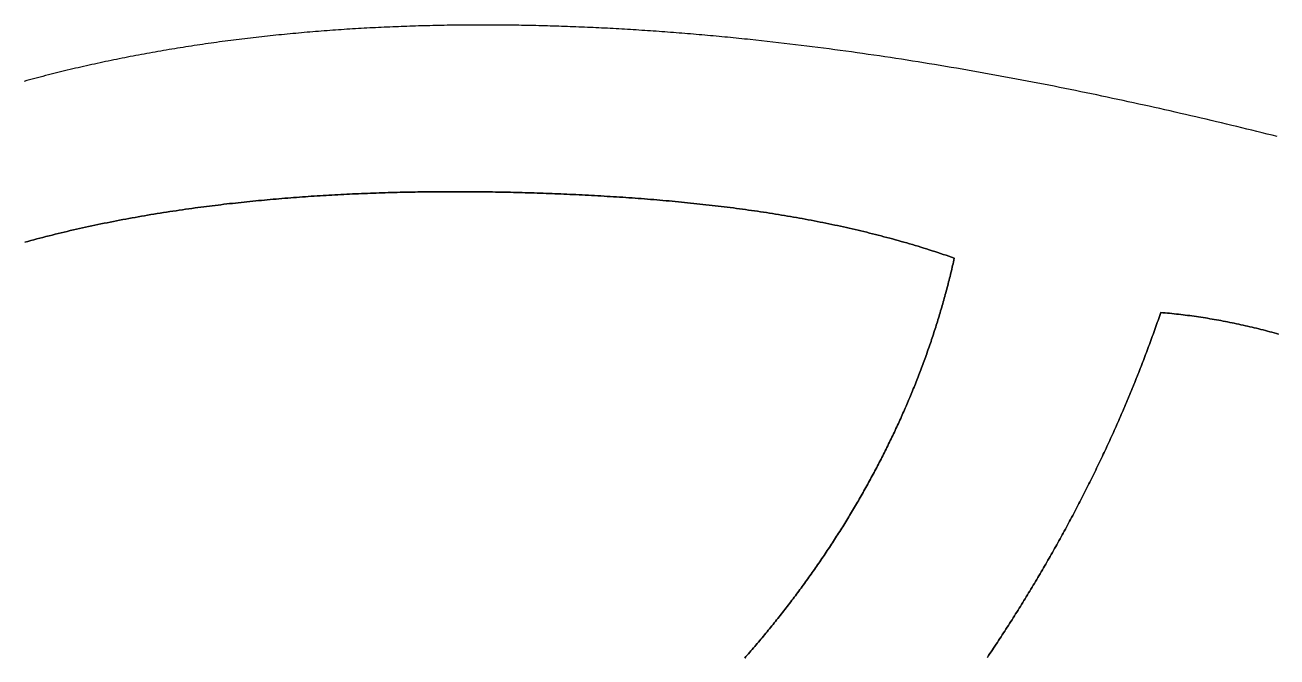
# Model space of a CAD drawing. Header units: millimetres. Extents: x 539514 to 908003, y -69769 to 203909.
# Drawn here: x 584527 to 618112, y 116543 to 133495 of the extents above; entities that cross this region are included whole.
import ezdxf

# ---------------------------------------------------------------- set-up
doc = ezdxf.new("R2010")
doc.units = ezdxf.units.MM
doc.layers.add('CLOSED_AREAS', color=7, linetype='Continuous')
doc.layers.add('REGION_HOLES', color=7, linetype='Continuous')

msp = doc.modelspace()

# ---------------------------------------------------------------- linework, layer by layer
at = {"layer": 'CLOSED_AREAS'}
for points in [[(618115.125, 130504.927), (617980.862, 130538.323), (617846.348, 130571.65), (617711.586, 130604.906), (617576.576, 130638.089), (617441.319, 130671.196), (617305.818, 130704.225), (617170.073, 130737.173), (617034.086, 130770.04), (616897.859, 130802.821), (616761.392, 130835.515), (616624.688, 130868.12), (616487.747, 130900.633), (616350.572, 130933.052), (616213.162, 130965.375), (616075.521, 130997.6), (615937.649, 131029.724), (615799.548, 131061.744), (615661.218, 131093.66), (615522.663, 131125.468), (615383.882, 131157.166), (615244.878, 131188.751), (615105.651, 131220.223), (614966.204, 131251.577), (614826.537, 131282.813), (614686.652, 131313.927), (614546.551, 131344.918), (614406.235, 131375.783), (614265.705, 131406.52), (614124.962, 131437.127), (613984.009, 131467.6), (613842.847, 131497.939), (613701.476, 131528.141), (613559.898, 131558.203), (613418.116, 131588.124), (613276.129, 131617.9), (613133.941, 131647.53), (612991.551, 131677.012), (612848.962, 131706.342), (612706.174, 131735.52), (612563.19, 131764.542), (612420.011, 131793.406), (612276.637, 131822.11), (612133.071, 131850.652), (611989.315, 131879.03), (611845.368, 131907.24), (611701.233, 131935.282), (611556.912, 131963.152), (611412.405, 131990.849), (611267.714, 132018.369), (611122.84, 132045.712), (610977.786, 132072.873), (610832.551, 132099.852), (610687.139, 132126.646), (610541.549, 132153.253), (610395.784, 132179.67), (610249.845, 132205.895), (610103.733, 132231.926), (609957.45, 132257.761), (609810.997, 132283.397), (609664.376, 132308.832), (609517.588, 132334.063), (609370.634, 132359.089), (609223.516, 132383.908), (609076.235, 132408.516), (608928.793, 132432.911), (608781.191, 132457.092), (608633.431, 132481.056), (608485.513, 132504.801), (608337.44, 132528.325), (608189.213, 132551.624), (608040.832, 132574.698), (607892.301, 132597.543), (607743.619, 132620.158), (607594.789, 132642.539), (607445.812, 132664.686), (607296.688, 132686.595), (607147.421, 132708.264), (606998.01, 132729.692), (606848.459, 132750.875), (606698.767, 132771.811), (606548.936, 132792.499), (606398.968, 132812.936), (606248.864, 132833.119), (606098.626, 132853.046), (605948.255, 132872.716), (605797.752, 132892.125), (605647.119, 132911.272), (605496.357, 132930.154), (605345.468, 132948.769), (605194.453, 132967.115), (605043.314, 132985.189), (604892.051, 133002.989), (604740.667, 133020.513), (604589.162, 133037.758), (604437.539, 133054.723), (604285.798, 133071.405), (604133.941, 133087.802), (603981.97, 133103.911), (603905.942, 133111.856), (603829.885, 133119.73), (603753.801, 133127.53), (603677.689, 133135.257), (603601.549, 133142.91), (603525.382, 133150.489), (603449.188, 133157.994), (603372.967, 133165.425), (603296.718, 133172.781), (603220.443, 133180.062), (603144.142, 133187.268), (603067.814, 133194.398), (602991.46, 133201.452), (602915.08, 133208.43), (602838.674, 133215.332), (602762.243, 133222.156), (602685.786, 133228.904), (602609.304, 133235.575), (602532.796, 133242.168), (602456.264, 133248.683), (602379.707, 133255.12), (602303.126, 133261.478), (602226.52, 133267.758), (602149.889, 133273.959), (602073.235, 133280.08), (601996.557, 133286.122), (601919.855, 133292.084), (601843.13, 133297.966), (601766.381, 133303.768), (601689.609, 133309.488), (601612.815, 133315.128), (601535.997, 133320.686), (601459.157, 133326.163), (601382.294, 133331.558), (601305.409, 133336.871), (601228.502, 133342.102), (601151.573, 133347.249), (601074.622, 133352.314), (600997.65, 133357.295), (600920.656, 133362.193), (600843.641, 133367.007), (600766.605, 133371.737), (600689.548, 133376.383), (600612.47, 133380.943), (600535.372, 133385.419), (600458.254, 133389.81), (600381.115, 133394.115), (600303.957, 133398.334), (600226.779, 133402.467), (600149.581, 133406.513), (600072.363, 133410.473), (599995.127, 133414.346), (599918.66, 133418.094), (599842.176, 133421.755), (599765.674, 133425.331), (599689.154, 133428.82), (599612.617, 133432.222), (599536.063, 133435.538), (599459.493, 133438.766), (599382.907, 133441.907), (599306.306, 133444.96), (599229.689, 133447.925), (599153.058, 133450.802), (599076.412, 133453.59), (598999.753, 133456.289), (598923.08, 133458.899), (598846.394, 133461.42), (598769.695, 133463.85), (598692.984, 133466.191), (598616.262, 133468.441), (598539.527, 133470.6), (598462.782, 133472.669), (598386.026, 133474.646), (598309.259, 133476.532), (598232.483, 133478.326), (598155.697, 133480.028), (598078.902, 133481.638), (598002.098, 133483.155), (597925.287, 133484.579), (597848.467, 133485.91), (597771.64, 133487.147), (597694.805, 133488.29), (597617.964, 133489.34), (597541.117, 133490.295), (597464.264, 133491.155), (597387.405, 133491.921), (597310.541, 133492.591), (597233.673, 133493.165), (597156.8, 133493.644), (597079.923, 133494.027), (597003.043, 133494.313), (596926.16, 133494.503), (596849.274, 133494.596), (596772.386, 133494.591), (596695.496, 133494.489), (596618.604, 133494.29), (596541.712, 133493.992), (596464.818, 133493.595), (596387.925, 133493.1), (596311.031, 133492.506), (596234.139, 133491.813), (596157.247, 133491.021), (596080.356, 133490.128), (596003.467, 133489.135), (595926.58, 133488.042), (595849.696, 133486.849), (595772.815, 133485.554), (595695.936, 133484.158), (595619.062, 133482.661), (595542.192, 133481.062), (595465.326, 133479.36), (595388.466, 133477.556), (595311.61, 133475.65), (595234.761, 133473.641), (595157.917, 133471.528), (595081.08, 133469.312), (595004.25, 133466.992), (594927.427, 133464.568), (594850.612, 133462.039), (594773.806, 133459.406), (594697.007, 133456.668), (594620.218, 133453.824), (594543.438, 133450.875), (594466.668, 133447.82), (594389.908, 133444.659), (594313.158, 133441.392), (594236.419, 133438.018), (594159.692, 133434.537), (594082.976, 133430.949), (594006.273, 133427.253), (593929.582, 133423.449), (593852.904, 133419.537), (593776.239, 133415.517), (593699.589, 133411.388), (593622.952, 133407.15), (593546.33, 133402.803), (593469.722, 133398.346), (593393.13, 133393.78), (593316.554, 133389.103), (593239.994, 133384.316), (593163.451, 133379.418), (593086.924, 133374.409), (593010.415, 133369.289), (592933.924, 133364.058), (592857.451, 133358.714), (592780.996, 133353.258), (592704.56, 133347.69), (592628.144, 133342.01), (592551.747, 133336.216), (592475.371, 133330.309), (592399.015, 133324.288), (592322.68, 133318.154), (592246.366, 133311.905), (592170.074, 133305.542), (592093.804, 133299.064), (592017.557, 133292.472), (591941.333, 133285.764), (591865.132, 133278.94), (591788.955, 133272.001), (591712.802, 133264.945), (591636.674, 133257.773), (591560.57, 133250.484), (591484.492, 133243.078), (591408.44, 133235.555), (591332.414, 133227.915), (591256.414, 133220.156), (591180.442, 133212.28), (591104.497, 133204.285), (591028.579, 133196.171), (590952.69, 133187.938), (590876.829, 133179.586), (590800.997, 133171.114), (590725.195, 133162.523), (590649.422, 133153.811), (590573.68, 133144.979), (590497.968, 133136.026), (590422.287, 133126.952), (590346.637, 133117.757), (590271.02, 133108.44), (590195.434, 133099.001), (590119.881, 133089.44), (590044.361, 133079.757), (589968.874, 133069.951), (589893.421, 133060.022), (589818.003, 133049.97), (589742.618, 133039.794), (589667.269, 133029.494), (589591.955, 133019.07), (589516.677, 133008.522), (589441.435, 132997.848), (589366.23, 132987.05), (589291.062, 132976.127), (589215.931, 132965.078), (589140.838, 132953.903), (589065.783, 132942.601), (588990.766, 132931.174), (588915.789, 132919.619), (588840.851, 132907.938), (588765.953, 132896.129), (588691.095, 132884.193), (588616.277, 132872.129), (588541.501, 132859.936), (588466.766, 132847.615), (588392.072, 132835.166), (588317.421, 132822.587), (588242.813, 132809.879), (588168.247, 132797.041), (588093.725, 132784.074), (588019.246, 132770.976), (587944.812, 132757.748), (587870.423, 132744.389), (587796.078, 132730.899), (587721.779, 132717.278), (587647.525, 132703.525), (587573.318, 132689.64), (587499.157, 132675.623), (587425.044, 132661.474), (587350.978, 132647.192), (587276.959, 132632.777), (587202.989, 132618.228), (587129.067, 132603.546), (587055.194, 132588.73), (586981.371, 132573.779), (586907.598, 132558.694), (586833.874, 132543.475), (586760.202, 132528.12), (586686.58, 132512.63), (586613.01, 132497.005), (586539.491, 132481.243), (586466.025, 132465.346), (586392.611, 132449.311), (586319.251, 132433.14), (586245.943, 132416.832), (586172.69, 132400.387), (586099.491, 132383.804), (586026.346, 132367.083), (585953.256, 132350.224), (585880.222, 132333.227), (585807.244, 132316.09), (585734.321, 132298.815), (585661.456, 132281.4), (585588.647, 132263.845), (585515.896, 132246.151), (585443.203, 132228.317), (585370.567, 132210.342), (585297.991, 132192.226), (585225.473, 132173.969), (585153.015, 132155.571), (585080.617, 132137.031), (585008.279, 132118.349), (584936.001, 132099.525), (584863.785, 132080.558), (584791.629, 132061.449), (584719.536, 132042.196), (584647.505, 132022.801), (584575.537, 132003.261), (584503.631, 131983.578)], [(603833.076, 116514.031), (603867.014, 116552.64), (603900.878, 116591.309), (603934.668, 116630.037), (603968.384, 116668.824), (604002.025, 116707.67), (604035.591, 116746.574), (604069.082, 116785.536), (604102.498, 116824.557), (604135.839, 116863.636), (604169.104, 116902.774), (604202.294, 116941.969), (604235.407, 116981.222), (604268.445, 117020.532), (604301.406, 117059.901), (604334.291, 117099.326), (604367.1, 117138.809), (604399.831, 117178.35), (604432.486, 117217.947), (604465.064, 117257.601), (604497.564, 117297.313), (604529.987, 117337.08), (604562.332, 117376.905), (604594.599, 117416.786), (604626.788, 117456.723), (604658.9, 117496.717), (604690.932, 117536.766), (604722.886, 117576.872), (604754.762, 117617.033), (604786.558, 117657.251), (604818.276, 117697.523), (604849.914, 117737.851), (604881.473, 117778.235), (604912.952, 117818.674), (604944.351, 117859.168), (604975.67, 117899.717), (605006.909, 117940.32), (605038.068, 117980.979), (605069.146, 118021.692), (605100.144, 118062.459), (605131.06, 118103.281), (605161.896, 118144.157), (605192.65, 118185.087), (605223.323, 118226.072), (605253.914, 118267.11), (605284.424, 118308.201), (605314.851, 118349.347), (605345.197, 118390.545), (605375.46, 118431.798), (605405.64, 118473.103), (605435.738, 118514.462), (605465.753, 118555.873), (605495.685, 118597.337), (605525.534, 118638.855), (605555.299, 118680.424), (605584.981, 118722.046), (605614.579, 118763.721), (605644.093, 118805.448), (605673.523, 118847.227), (605702.869, 118889.057), (605732.13, 118930.94), (605761.306, 118972.875), (605790.398, 119014.861), (605819.405, 119056.898), (605848.326, 119098.987), (605877.162, 119141.127), (605905.913, 119183.319), (605934.577, 119225.561), (605963.156, 119267.854), (605991.649, 119310.198), (606020.056, 119352.592), (606048.376, 119395.037), (606076.609, 119437.533), (606104.756, 119480.078), (606132.815, 119522.674), (606160.788, 119565.32), (606188.673, 119608.015), (606216.47, 119650.761), (606244.18, 119693.556), (606271.802, 119736.4), (606299.336, 119779.294), (606326.782, 119822.237), (606354.139, 119865.229), (606381.407, 119908.27), (606408.587, 119951.36), (606435.678, 119994.499), (606462.68, 120037.687), (606489.592, 120080.922), (606516.415, 120124.207), (606543.148, 120167.539), (606569.792, 120210.92), (606596.345, 120254.349), (606622.808, 120297.825), (606649.181, 120341.35), (606675.463, 120384.921), (606701.654, 120428.541), (606727.754, 120472.208), (606753.764, 120515.922), (606779.682, 120559.683), (606805.508, 120603.491), (606831.243, 120647.346), (606856.886, 120691.248), (606882.437, 120735.197), (606907.896, 120779.192), (606933.262, 120823.233), (606958.536, 120867.321), (606983.717, 120911.454), (607008.805, 120955.634), (607033.8, 120999.86), (607058.702, 121044.131), (607083.511, 121088.448), (607108.225, 121132.811), (607132.846, 121177.219), (607157.373, 121221.672), (607181.806, 121266.17), (607206.145, 121310.714), (607230.388, 121355.302), (607254.538, 121399.935), (607278.592, 121444.613), (607302.551, 121489.335), (607326.415, 121534.101), (607350.184, 121578.912), (607373.857, 121623.767), (607397.434, 121668.666), (607420.915, 121713.609), (607444.3, 121758.596), (607467.589, 121803.626), (607490.781, 121848.7), (607513.877, 121893.817), (607536.875, 121938.977), (607559.777, 121984.181), (607582.581, 122029.428), (607605.288, 122074.717), (607627.898, 122120.05), (607650.409, 122165.425), (607672.823, 122210.842), (607695.139, 122256.302), (607717.356, 122301.804), (607739.475, 122347.349), (607761.495, 122392.935), (607783.417, 122438.563), (607805.239, 122484.233), (607826.962, 122529.945), (607848.586, 122575.698), (607870.11, 122621.493), (607891.534, 122667.329), (607912.859, 122713.206), (607934.083, 122759.124), (607955.208, 122805.083), (607976.231, 122851.082), (607997.154, 122897.123), (608017.977, 122943.204), (608038.698, 122989.325), (608059.318, 123035.487), (608079.837, 123081.689), (608100.254, 123127.93), (608120.57, 123174.212), (608140.783, 123220.534), (608160.895, 123266.895), (608180.904, 123313.296), (608200.811, 123359.736), (608220.616, 123406.215), (608240.317, 123452.734), (608259.916, 123499.291), (608279.411, 123545.888), (608298.803, 123592.523), (608318.092, 123639.197), (608337.277, 123685.91), (608356.358, 123732.661), (608375.335, 123779.45), (608394.207, 123826.277), (608412.976, 123873.143), (608431.64, 123920.046), (608450.199, 123966.987), (608468.653, 124013.966), (608487.002, 124060.983), (608505.245, 124108.036), (608523.384, 124155.127), (608541.416, 124202.256), (608559.343, 124249.421), (608577.163, 124296.623), (608594.878, 124343.862), (608612.486, 124391.138), (608629.988, 124438.45), (608647.382, 124485.799), (608664.67, 124533.184), (608681.851, 124580.605), (608698.925, 124628.062), (608715.891, 124675.555), (608732.749, 124723.084), (608749.5, 124770.649), (608766.143, 124818.249), (608782.677, 124865.884), (608799.103, 124913.555), (608815.421, 124961.261), (608831.63, 125009.003), (608847.73, 125056.779), (608863.721, 125104.589), (608879.602, 125152.435), (608895.375, 125200.315), (608911.037, 125248.23), (608926.59, 125296.178), (608942.033, 125344.161), (608957.366, 125392.178), (608972.588, 125440.229), (608987.7, 125488.314), (609002.701, 125536.433), (609017.592, 125584.585), (609032.371, 125632.77), (609047.039, 125680.989), (609061.596, 125729.241), (609076.041, 125777.526), (609090.375, 125825.844), (609104.596, 125874.195), (609118.705, 125922.578), (609132.702, 125970.994), (609146.587, 126019.443), (609160.359, 126067.924), (609174.018, 126116.437), (609187.564, 126164.982), (609200.997, 126213.559), (609214.316, 126262.168), (609227.522, 126310.808), (609240.614, 126359.48), (609253.593, 126408.184), (609266.457, 126456.919), (609279.207, 126505.685), (609291.842, 126554.482), (609304.363, 126603.31), (609316.769, 126652.169), (609329.06, 126701.058), (609341.236, 126749.978), (609353.296, 126798.929), (609365.241, 126847.91), (609377.071, 126896.921), (609388.784, 126945.962), (609400.381, 126995.033), (609411.862, 127044.134), (609423.227, 127093.265), (609434.475, 127142.425), (609445.606, 127191.615), (609456.621, 127240.834), (609382.554, 127266.771), (609308.365, 127292.459), (609234.055, 127317.9), (609159.626, 127343.093), (609085.076, 127368.042), (609010.408, 127392.746), (608935.621, 127417.207), (608860.717, 127441.426), (608785.696, 127465.405), (608710.559, 127489.144), (608635.306, 127512.645), (608559.938, 127535.909), (608484.457, 127558.937), (608408.862, 127581.73), (608333.154, 127604.291), (608257.334, 127626.619), (608181.403, 127648.716), (608105.361, 127670.584), (608029.209, 127692.222), (607952.947, 127713.634), (607876.577, 127734.819), (607800.099, 127755.78), (607723.514, 127776.517), (607646.822, 127797.031), (607570.025, 127817.324), (607493.122, 127837.397), (607416.114, 127857.251), (607339.003, 127876.888), (607261.788, 127896.308), (607184.471, 127915.513), (607107.052, 127934.503), (607029.532, 127953.281), (606951.912, 127971.847), (606874.192, 127990.203), (606796.372, 128008.35), (606718.455, 128026.288), (606640.439, 128044.02), (606562.327, 128061.547), (606484.118, 128078.868), (606405.814, 128095.987), (606327.415, 128112.904), (606248.921, 128129.62), (606170.334, 128146.136), (606091.654, 128162.454), (606012.882, 128178.575), (605934.018, 128194.5), (605855.063, 128210.23), (605776.018, 128225.767), (605696.884, 128241.112), (605617.661, 128256.265), (605538.349, 128271.228), (605458.95, 128286.003), (605379.465, 128300.59), (605299.893, 128314.992), (605220.236, 128329.208), (605140.495, 128343.24), (605060.669, 128357.089), (604980.76, 128370.757), (604900.768, 128384.245), (604820.695, 128397.554), (604740.54, 128410.685), (604660.304, 128423.639), (604579.989, 128436.418), (604499.594, 128449.023), (604419.121, 128461.455), (604338.57, 128473.715), (604257.942, 128485.804), (604177.237, 128497.724), (604096.456, 128509.476), (604015.601, 128521.061), (603934.671, 128532.481), (603853.667, 128543.735), (603772.59, 128554.827), (603691.441, 128565.756), (603610.22, 128576.524), (603528.928, 128587.133), (603447.565, 128597.583), (603366.133, 128607.876), (603284.632, 128618.013), (603203.063, 128627.995), (603121.426, 128637.823), (603039.723, 128647.499), (602957.953, 128657.024), (602876.117, 128666.398), (602794.217, 128675.624), (602712.252, 128684.702), (602630.224, 128693.634), (602548.133, 128702.42), (602465.981, 128711.063), (602383.766, 128719.563), (602301.491, 128727.921), (602219.156, 128736.138), (602136.761, 128744.217), (602054.308, 128752.158), (601971.797, 128759.961), (601889.228, 128767.63), (601806.603, 128775.164), (601723.921, 128782.564), (601641.185, 128789.833), (601558.394, 128796.971), (601475.549, 128803.98), (601392.651, 128810.86), (601309.7, 128817.614), (601226.697, 128824.241), (601143.643, 128830.744), (601060.539, 128837.123), (600977.385, 128843.38), (600894.182, 128849.516), (600810.93, 128855.532), (600727.63, 128861.429), (600644.284, 128867.209), (600560.891, 128872.873), (600477.453, 128878.422), (600393.969, 128883.857), (600310.441, 128889.179), (600226.869, 128894.39), (600143.255, 128899.491), (600059.598, 128904.482), (599975.9, 128909.366), (599892.16, 128914.144), (599808.381, 128918.816), (599724.562, 128923.384), (599640.704, 128927.849), (599556.808, 128932.212), (599472.874, 128936.474), (599388.904, 128940.638), (599304.897, 128944.703), (599220.855, 128948.671), (599141.425, 128952.332), (599061.964, 128955.907), (598982.474, 128959.396), (598902.955, 128962.799), (598823.409, 128966.114), (598743.836, 128969.342), (598664.237, 128972.482), (598584.612, 128975.535), (598504.963, 128978.498), (598425.291, 128981.373), (598345.595, 128984.158), (598265.878, 128986.854), (598186.14, 128989.46), (598106.381, 128991.975), (598026.603, 128994.4), (597946.807, 128996.733), (597866.992, 128998.974), (597787.161, 129001.124), (597707.313, 129003.181), (597627.45, 129005.146), (597547.573, 129007.017), (597467.682, 129008.795), (597387.778, 129010.478), (597307.862, 129012.068), (597227.935, 129013.563), (597147.998, 129014.962), (597068.051, 129016.267), (596988.095, 129017.475), (596908.131, 129018.587), (596828.161, 129019.602), (596748.184, 129020.521), (596668.201, 129021.342), (596588.214, 129022.065), (596508.224, 129022.69), (596428.23, 129023.216), (596348.235, 129023.643), (596268.238, 129023.971), (596188.24, 129024.2), (596108.243, 129024.328), (596028.247, 129024.355), (595948.253, 129024.282), (595868.262, 129024.107), (595788.275, 129023.831), (595708.292, 129023.453), (595628.315, 129022.972), (595548.343, 129022.388), (595468.379, 129021.702), (595388.423, 129020.911), (595308.475, 129020.017), (595228.536, 129019.018), (595148.608, 129017.914), (595068.691, 129016.705), (594988.786, 129015.391), (594908.894, 129013.97), (594829.015, 129012.444), (594749.15, 129010.81), (594669.301, 129009.07), (594589.468, 129007.222), (594509.652, 129005.266), (594429.854, 129003.202), (594350.074, 129001.029), (594270.313, 128998.747), (594190.573, 128996.356), (594110.854, 128993.855), (594031.156, 128991.244), (593951.482, 128988.522), (593871.83, 128985.689), (593792.203, 128982.745), (593712.602, 128979.689), (593633.026, 128976.521), (593553.477, 128973.24), (593473.955, 128969.847), (593394.463, 128966.34), (593314.999, 128962.719), (593235.565, 128958.985), (593156.163, 128955.136), (593076.792, 128951.172), (592997.454, 128947.092), (592918.149, 128942.898), (592838.878, 128938.587), (592759.643, 128934.16), (592680.443, 128929.616), (592601.28, 128924.955), (592522.155, 128920.176), (592443.068, 128915.279), (592364.02, 128910.264), (592285.013, 128905.13), (592206.046, 128899.878), (592127.12, 128894.505), (592048.238, 128889.013), (591969.398, 128883.401), (591890.603, 128877.667), (591811.853, 128871.813), (591733.148, 128865.838), (591654.49, 128859.74), (591575.88, 128853.52), (591497.318, 128847.178), (591418.805, 128840.713), (591340.342, 128834.124), (591261.93, 128827.412), (591183.569, 128820.575), (591105.261, 128813.614), (591027.006, 128806.528), (590948.805, 128799.317), (590870.658, 128791.98), (590792.568, 128784.517), (590714.534, 128776.927), (590636.558, 128769.211), (590558.64, 128761.367), (590480.78, 128753.396), (590402.981, 128745.297), (590325.242, 128737.069), (590247.565, 128728.713), (590169.95, 128720.227), (590092.398, 128711.612), (590014.91, 128702.866), (589937.487, 128693.991), (589860.13, 128684.985), (589782.839, 128675.847), (589705.616, 128666.578), (589628.46, 128657.178), (589551.374, 128647.644), (589474.357, 128637.979), (589397.411, 128628.18), (589320.536, 128618.248), (589243.733, 128608.182), (589167.004, 128597.981), (589090.348, 128587.646), (589004.815, 128575.943), (588919.375, 128564.07), (588834.028, 128552.028), (588748.774, 128539.814), (588663.613, 128527.428), (588578.545, 128514.869), (588493.57, 128502.137), (588408.688, 128489.23), (588323.899, 128476.148), (588239.202, 128462.89), (588154.599, 128449.454), (588070.088, 128435.84), (587985.67, 128422.047), (587901.344, 128408.075), (587817.111, 128393.922), (587732.97, 128379.587), (587648.922, 128365.07), (587564.967, 128350.369), (587481.104, 128335.485), (587397.333, 128320.415), (587313.654, 128305.159), (587230.068, 128289.716), (587146.574, 128274.086), (587063.172, 128258.267), (586979.862, 128242.259), (586896.644, 128226.06), (586813.519, 128209.671), (586730.485, 128193.089), (586647.543, 128176.314), (586564.693, 128159.345), (586481.935, 128142.182), (586399.269, 128124.823), (586316.694, 128107.267), (586234.212, 128089.514), (586151.82, 128071.563), (586069.521, 128053.413), (585987.313, 128035.063), (585905.197, 128016.512), (585823.172, 127997.76), (585741.238, 127978.804), (585659.396, 127959.645), (585577.645, 127940.282), (585495.986, 127920.714), (585414.417, 127900.94), (585332.94, 127880.958), (585251.555, 127860.769), (585170.26, 127840.371), (585089.056, 127819.763), (585007.943, 127798.945), (584926.922, 127777.915), (584845.991, 127756.674), (584765.151, 127735.219), (584684.402, 127713.55), (584603.744, 127691.666), (584523.176, 127669.567)], [(610342.625, 116531.836), (610376.505, 116582.033), (610410.307, 116632.27), (610444.031, 116682.547), (610477.679, 116732.863), (610511.248, 116783.219), (610544.74, 116833.613), (610578.154, 116884.047), (610611.491, 116934.519), (610644.749, 116985.029), (610677.928, 117035.577), (610711.03, 117086.164), (610744.053, 117136.788), (610776.997, 117187.449), (610809.863, 117238.148), (610842.649, 117288.884), (610875.357, 117339.657), (610907.985, 117390.466), (610940.534, 117441.312), (610973.003, 117492.194), (611005.393, 117543.112), (611037.703, 117594.065), (611069.933, 117645.054), (611102.083, 117696.078), (611134.153, 117747.138), (611166.143, 117798.232), (611198.052, 117849.36), (611229.881, 117900.523), (611261.629, 117951.721), (611293.296, 118002.952), (611324.882, 118054.217), (611356.387, 118105.515), (611387.811, 118156.847), (611419.153, 118208.212), (611450.414, 118259.609), (611481.593, 118311.039), (611512.69, 118362.502), (611543.706, 118413.997), (611574.639, 118465.523), (611605.49, 118517.082), (611636.259, 118568.672), (611666.945, 118620.293), (611697.548, 118671.945), (611728.069, 118723.628), (611758.507, 118775.342), (611788.862, 118827.086), (611819.134, 118878.86), (611849.322, 118930.664), (611879.427, 118982.498), (611909.448, 119034.362), (611939.386, 119086.254), (611969.239, 119138.176), (611999.009, 119190.127), (612028.695, 119242.106), (612058.296, 119294.114), (612087.813, 119346.15), (612117.245, 119398.213), (612146.593, 119450.305), (612175.856, 119502.424), (612205.033, 119554.57), (612234.126, 119606.744), (612263.134, 119658.944), (612292.056, 119711.171), (612320.892, 119763.424), (612349.643, 119815.703), (612378.309, 119868.009), (612406.888, 119920.34), (612435.381, 119972.697), (612463.788, 120025.079), (612492.109, 120077.486), (612520.343, 120129.918), (612548.491, 120182.374), (612576.551, 120234.855), (612604.525, 120287.36), (612632.412, 120339.889), (612660.212, 120392.442), (612687.925, 120445.019), (612715.55, 120497.618), (612743.087, 120550.241), (612770.537, 120602.887), (612797.899, 120655.555), (612825.173, 120708.246), (612852.359, 120760.959), (612879.457, 120813.693), (612906.466, 120866.45), (612933.387, 120919.228), (612960.219, 120972.028), (612986.962, 121024.848), (613013.616, 121077.689), (613040.182, 121130.551), (613066.658, 121183.434), (613093.044, 121236.337), (613119.342, 121289.259), (613145.549, 121342.202), (613171.667, 121395.164), (613197.695, 121448.145), (613223.633, 121501.145), (613249.481, 121554.164), (613275.238, 121607.202), (613300.905, 121660.258), (613326.481, 121713.333), (613351.967, 121766.425), (613377.362, 121819.536), (613402.666, 121872.664), (613427.879, 121925.809), (613453, 121978.971), (613478.03, 122032.15), (613502.969, 122085.346), (613527.815, 122138.558), (613552.57, 122191.786), (613577.233, 122245.031), (613601.804, 122298.291), (613626.283, 122351.566), (613650.67, 122404.857), (613674.963, 122458.164), (613699.165, 122511.485), (613723.273, 122564.82), (613747.289, 122618.17), (613771.211, 122671.535), (613795.041, 122724.913), (613818.777, 122778.305), (613842.419, 122831.711), (613865.968, 122885.13), (613889.423, 122938.562), (613912.785, 122992.007), (613936.052, 123045.465), (613959.225, 123098.935), (613982.304, 123152.417), (614005.289, 123205.911), (614028.179, 123259.417), (614050.974, 123312.935), (614073.674, 123366.464), (614096.28, 123420.004), (614118.79, 123473.555), (614141.205, 123527.117), (614163.525, 123580.689), (614185.749, 123634.272), (614207.878, 123687.864), (614229.911, 123741.466), (614251.848, 123795.078), (614273.689, 123848.699), (614295.433, 123902.329), (614317.081, 123955.968), (614338.633, 124009.616), (614360.088, 124063.272), (614381.447, 124116.937), (614402.709, 124170.609), (614423.873, 124224.29), (614444.94, 124277.977), (614465.911, 124331.673), (614486.783, 124385.375), (614507.558, 124439.084), (614528.236, 124492.8), (614548.815, 124546.523), (614569.297, 124600.251), (614589.68, 124653.986), (614609.965, 124707.726), (614630.152, 124761.472), (614650.24, 124815.224), (614670.23, 124868.98), (614690.121, 124922.742), (614709.913, 124976.508), (614729.606, 125030.278), (614749.199, 125084.053), (614768.693, 125137.832), (614788.088, 125191.615), (614807.383, 125245.401), (614826.579, 125299.191), (614845.674, 125352.983), (614864.669, 125406.779), (614883.565, 125460.577), (614902.36, 125514.378), (614921.054, 125568.181), (614939.648, 125621.987), (614958.141, 125675.793), (614976.533, 125729.602), (614994.825, 125783.412), (615054.555, 125778.245), (615114.3, 125772.85), (615174.059, 125767.226), (615233.83, 125761.374), (615293.613, 125755.294), (615353.407, 125748.987), (615413.21, 125742.454), (615473.022, 125735.694), (615532.841, 125728.708), (615592.666, 125721.497), (615652.497, 125714.06), (615712.333, 125706.399), (615772.172, 125698.514), (615832.013, 125690.404), (615891.855, 125682.072), (615951.698, 125673.516), (616011.54, 125664.738), (616071.38, 125655.737), (616131.218, 125646.515), (616191.051, 125637.071), (616250.88, 125627.407), (616310.703, 125617.522), (616370.519, 125607.417), (616430.327, 125597.092), (616490.126, 125586.548), (616549.915, 125575.786), (616609.693, 125564.805), (616669.459, 125553.606), (616729.212, 125542.189), (616788.95, 125530.555), (616848.674, 125518.705), (616908.381, 125506.638), (616968.071, 125494.355), (617027.743, 125481.857), (617087.396, 125469.144), (617147.028, 125456.216), (617206.639, 125443.074), (617266.227, 125429.718), (617325.792, 125416.149), (617385.333, 125402.367), (617444.848, 125388.372), (617504.337, 125374.165), (617563.798, 125359.747), (617623.231, 125345.117), (617682.634, 125330.276), (617742.007, 125315.225), (617801.348, 125299.964), (617860.656, 125284.493), (617919.93, 125268.813), (617979.17, 125252.925), (618038.374, 125236.828), (618097.541, 125220.523), (618156.671, 125204.01)], [(618156.671, 125204.01), (618097.541, 125220.523), (618038.374, 125236.828), (617979.17, 125252.925), (617919.93, 125268.813), (617860.656, 125284.493), (617801.348, 125299.964), (617742.007, 125315.225), (617682.634, 125330.276), (617623.231, 125345.117), (617563.798, 125359.747), (617504.337, 125374.165), (617444.848, 125388.372), (617385.333, 125402.367), (617325.792, 125416.149), (617266.227, 125429.718), (617206.639, 125443.074), (617147.028, 125456.216), (617087.396, 125469.144), (617027.743, 125481.857), (616968.071, 125494.355), (616908.381, 125506.638), (616848.674, 125518.705), (616788.95, 125530.555), (616729.212, 125542.189), (616669.459, 125553.606), (616609.693, 125564.805), (616549.915, 125575.786), (616490.126, 125586.548), (616430.327, 125597.092), (616370.519, 125607.417), (616310.703, 125617.522), (616250.88, 125627.407), (616191.051, 125637.071), (616131.218, 125646.515), (616071.38, 125655.737), (616011.54, 125664.738), (615951.698, 125673.516), (615891.855, 125682.072), (615832.013, 125690.404), (615772.172, 125698.514), (615712.333, 125706.399), (615652.497, 125714.06), (615592.666, 125721.497), (615532.841, 125728.708), (615473.022, 125735.694), (615413.21, 125742.454), (615353.407, 125748.987), (615293.613, 125755.294), (615233.83, 125761.374), (615174.059, 125767.226), (615114.3, 125772.85), (615054.555, 125778.245), (614994.825, 125783.412), (614976.533, 125729.602), (614958.141, 125675.793), (614939.648, 125621.987), (614921.054, 125568.181), (614902.36, 125514.378), (614883.565, 125460.577), (614864.669, 125406.779), (614845.674, 125352.983), (614826.579, 125299.191), (614807.383, 125245.401), (614788.088, 125191.615), (614768.693, 125137.832), (614749.199, 125084.053), (614729.606, 125030.278), (614709.913, 124976.508), (614690.121, 124922.742), (614670.23, 124868.98), (614650.24, 124815.224), (614630.152, 124761.472), (614609.965, 124707.726), (614589.68, 124653.986), (614569.297, 124600.251), (614548.815, 124546.523), (614528.236, 124492.8), (614507.558, 124439.084), (614486.783, 124385.375), (614465.911, 124331.673), (614444.94, 124277.977), (614423.873, 124224.29), (614402.709, 124170.609), (614381.447, 124116.937), (614360.088, 124063.272), (614338.633, 124009.616), (614317.081, 123955.968), (614295.433, 123902.329), (614273.689, 123848.699), (614251.848, 123795.078), (614229.911, 123741.466), (614207.878, 123687.864), (614185.749, 123634.272), (614163.525, 123580.689), (614141.205, 123527.117), (614118.79, 123473.555), (614096.28, 123420.004), (614073.674, 123366.464), (614050.974, 123312.935), (614028.179, 123259.417), (614005.289, 123205.911), (613982.304, 123152.417), (613959.225, 123098.935), (613936.052, 123045.465), (613912.785, 122992.007), (613889.423, 122938.562), (613865.968, 122885.13), (613842.419, 122831.711), (613818.777, 122778.305), (613795.041, 122724.913), (613771.211, 122671.535), (613747.289, 122618.17), (613723.273, 122564.82), (613699.165, 122511.485), (613674.963, 122458.164), (613650.67, 122404.857), (613626.283, 122351.566), (613601.804, 122298.291), (613577.233, 122245.031), (613552.57, 122191.786), (613527.815, 122138.558), (613502.969, 122085.346), (613478.03, 122032.15), (613453, 121978.971), (613427.879, 121925.809), (613402.666, 121872.664), (613377.362, 121819.536), (613351.967, 121766.425), (613326.481, 121713.333), (613300.905, 121660.258), (613275.238, 121607.202), (613249.481, 121554.164), (613223.633, 121501.145), (613197.695, 121448.145), (613171.667, 121395.164), (613145.549, 121342.202), (613119.342, 121289.259), (613093.044, 121236.337), (613066.658, 121183.434), (613040.182, 121130.551), (613013.616, 121077.689), (612986.962, 121024.848), (612960.219, 120972.028), (612933.387, 120919.228), (612906.466, 120866.45), (612879.457, 120813.693), (612852.359, 120760.959), (612825.173, 120708.246), (612797.899, 120655.555), (612770.537, 120602.887), (612743.087, 120550.241), (612715.55, 120497.618), (612687.925, 120445.019), (612660.212, 120392.442), (612632.412, 120339.889), (612604.525, 120287.36), (612576.551, 120234.855), (612548.491, 120182.374), (612520.343, 120129.918), (612492.109, 120077.486), (612463.788, 120025.079), (612435.381, 119972.697), (612406.888, 119920.34), (612378.309, 119868.009), (612349.643, 119815.703), (612320.892, 119763.424), (612292.056, 119711.171), (612263.134, 119658.944), (612234.126, 119606.744), (612205.033, 119554.57), (612175.856, 119502.424), (612146.593, 119450.305), (612117.245, 119398.213), (612087.813, 119346.15), (612058.296, 119294.114), (612028.695, 119242.106), (611999.009, 119190.127), (611969.239, 119138.176), (611939.386, 119086.254), (611909.448, 119034.362), (611879.427, 118982.498), (611849.322, 118930.664), (611819.134, 118878.86), (611788.862, 118827.086), (611758.507, 118775.342), (611728.069, 118723.628), (611697.548, 118671.945), (611666.945, 118620.293), (611636.259, 118568.672), (611605.49, 118517.082), (611574.639, 118465.523), (611543.706, 118413.997), (611512.69, 118362.502), (611481.593, 118311.039), (611450.414, 118259.609), (611419.153, 118208.212), (611387.811, 118156.847), (611356.387, 118105.515), (611324.882, 118054.217), (611293.296, 118002.952), (611261.629, 117951.721), (611229.881, 117900.523), (611198.052, 117849.36), (611166.143, 117798.232), (611134.153, 117747.138), (611102.083, 117696.078), (611069.933, 117645.054), (611037.703, 117594.065), (611005.393, 117543.112), (610973.003, 117492.194), (610940.534, 117441.312), (610907.985, 117390.466), (610875.357, 117339.657), (610842.649, 117288.884), (610809.863, 117238.148), (610776.997, 117187.449), (610744.053, 117136.788), (610711.03, 117086.164), (610677.928, 117035.577), (610644.749, 116985.029), (610611.491, 116934.519), (610578.154, 116884.047), (610544.74, 116833.613), (610511.248, 116783.219), (610477.679, 116732.863), (610444.031, 116682.547), (610410.307, 116632.27), (610376.505, 116582.033), (610342.625, 116531.836)]]:
    msp.add_lwpolyline(points, dxfattribs=at)
at = {"layer": 'REGION_HOLES'}
msp.add_lwpolyline([(584523.176, 127669.567), (584603.744, 127691.666), (584684.402, 127713.55), (584765.151, 127735.219), (584845.991, 127756.674), (584926.922, 127777.915), (585007.943, 127798.945), (585089.056, 127819.763), (585170.26, 127840.371), (585251.555, 127860.769), (585332.94, 127880.958), (585414.417, 127900.94), (585495.986, 127920.714), (585577.645, 127940.282), (585659.396, 127959.645), (585741.238, 127978.804), (585823.172, 127997.76), (585905.197, 128016.512), (585987.313, 128035.063), (586069.521, 128053.413), (586151.82, 128071.563), (586234.212, 128089.514), (586316.694, 128107.267), (586399.269, 128124.823), (586481.935, 128142.182), (586564.693, 128159.345), (586647.543, 128176.314), (586730.485, 128193.089), (586813.519, 128209.671), (586896.644, 128226.06), (586979.862, 128242.259), (587063.172, 128258.267), (587146.574, 128274.086), (587230.068, 128289.716), (587313.654, 128305.159), (587397.333, 128320.415), (587481.104, 128335.485), (587564.967, 128350.369), (587648.922, 128365.07), (587732.97, 128379.587), (587817.111, 128393.922), (587901.344, 128408.075), (587985.67, 128422.047), (588070.088, 128435.84), (588154.599, 128449.454), (588239.202, 128462.89), (588323.899, 128476.148), (588408.688, 128489.23), (588493.57, 128502.137), (588578.545, 128514.869), (588663.613, 128527.428), (588748.774, 128539.814), (588834.028, 128552.028), (588919.375, 128564.07), (589004.815, 128575.943), (589090.348, 128587.646), (589167.004, 128597.981), (589243.733, 128608.182), (589320.536, 128618.248), (589397.411, 128628.18), (589474.357, 128637.979), (589551.374, 128647.644), (589628.46, 128657.178), (589705.616, 128666.578), (589782.839, 128675.847), (589860.13, 128684.985), (589937.487, 128693.991), (590014.91, 128702.866), (590092.398, 128711.612), (590169.95, 128720.227), (590247.565, 128728.713), (590325.242, 128737.069), (590402.981, 128745.297), (590480.78, 128753.396), (590558.64, 128761.367), (590636.558, 128769.211), (590714.534, 128776.927), (590792.568, 128784.517), (590870.658, 128791.98), (590948.805, 128799.317), (591027.006, 128806.528), (591105.261, 128813.614), (591183.569, 128820.575), (591261.93, 128827.412), (591340.342, 128834.124), (591418.805, 128840.713), (591497.318, 128847.178), (591575.88, 128853.52), (591654.49, 128859.74), (591733.148, 128865.838), (591811.853, 128871.813), (591890.603, 128877.667), (591969.398, 128883.401), (592048.238, 128889.013), (592127.12, 128894.505), (592206.046, 128899.878), (592285.013, 128905.13), (592364.02, 128910.264), (592443.068, 128915.279), (592522.155, 128920.176), (592601.28, 128924.955), (592680.443, 128929.616), (592759.643, 128934.16), (592838.878, 128938.587), (592918.149, 128942.898), (592997.454, 128947.092), (593076.792, 128951.172), (593156.163, 128955.136), (593235.565, 128958.985), (593314.999, 128962.719), (593394.463, 128966.34), (593473.955, 128969.847), (593553.477, 128973.24), (593633.026, 128976.521), (593712.602, 128979.689), (593792.203, 128982.745), (593871.83, 128985.689), (593951.482, 128988.522), (594031.156, 128991.244), (594110.854, 128993.855), (594190.573, 128996.356), (594270.313, 128998.747), (594350.074, 129001.029), (594429.854, 129003.202), (594509.652, 129005.266), (594589.468, 129007.222), (594669.301, 129009.07), (594749.15, 129010.81), (594829.015, 129012.444), (594908.894, 129013.97), (594988.786, 129015.391), (595068.691, 129016.705), (595148.608, 129017.914), (595228.536, 129019.018), (595308.475, 129020.017), (595388.423, 129020.911), (595468.379, 129021.702), (595548.343, 129022.388), (595628.315, 129022.972), (595708.292, 129023.453), (595788.275, 129023.831), (595868.262, 129024.107), (595948.253, 129024.282), (596028.247, 129024.355), (596108.243, 129024.328), (596188.24, 129024.2), (596268.238, 129023.971), (596348.235, 129023.643), (596428.23, 129023.216), (596508.224, 129022.69), (596588.214, 129022.065), (596668.201, 129021.342), (596748.184, 129020.521), (596828.161, 129019.602), (596908.131, 129018.587), (596988.095, 129017.475), (597068.051, 129016.267), (597147.998, 129014.962), (597227.935, 129013.563), (597307.862, 129012.068), (597387.778, 129010.478), (597467.682, 129008.795), (597547.573, 129007.017), (597627.45, 129005.146), (597707.313, 129003.181), (597787.161, 129001.124), (597866.992, 128998.974), (597946.807, 128996.733), (598026.603, 128994.4), (598106.381, 128991.975), (598186.14, 128989.46), (598265.878, 128986.854), (598345.595, 128984.158), (598425.291, 128981.373), (598504.963, 128978.498), (598584.612, 128975.535), (598664.237, 128972.482), (598743.836, 128969.342), (598823.409, 128966.114), (598902.955, 128962.799), (598982.474, 128959.396), (599061.964, 128955.907), (599141.425, 128952.332), (599220.855, 128948.671), (599304.897, 128944.703), (599388.904, 128940.638), (599472.874, 128936.474), (599556.808, 128932.212), (599640.704, 128927.849), (599724.562, 128923.384), (599808.381, 128918.816), (599892.16, 128914.144), (599975.9, 128909.366), (600059.598, 128904.482), (600143.255, 128899.491), (600226.869, 128894.39), (600310.441, 128889.179), (600393.969, 128883.857), (600477.453, 128878.422), (600560.891, 128872.873), (600644.284, 128867.209), (600727.63, 128861.429), (600810.93, 128855.532), (600894.182, 128849.516), (600977.385, 128843.38), (601060.539, 128837.123), (601143.643, 128830.744), (601226.697, 128824.241), (601309.7, 128817.614), (601392.651, 128810.86), (601475.549, 128803.98), (601558.394, 128796.971), (601641.185, 128789.833), (601723.921, 128782.564), (601806.603, 128775.164), (601889.228, 128767.63), (601971.797, 128759.961), (602054.308, 128752.158), (602136.761, 128744.217), (602219.156, 128736.138), (602301.491, 128727.921), (602383.766, 128719.563), (602465.981, 128711.063), (602548.133, 128702.42), (602630.224, 128693.634), (602712.252, 128684.702), (602794.217, 128675.624), (602876.117, 128666.398), (602957.953, 128657.024), (603039.723, 128647.499), (603121.426, 128637.823), (603203.063, 128627.995), (603284.632, 128618.013), (603366.133, 128607.876), (603447.565, 128597.583), (603528.928, 128587.133), (603610.22, 128576.524), (603691.441, 128565.756), (603772.59, 128554.827), (603853.667, 128543.735), (603934.671, 128532.481), (604015.601, 128521.061), (604096.456, 128509.476), (604177.237, 128497.724), (604257.942, 128485.804), (604338.57, 128473.715), (604419.121, 128461.455), (604499.594, 128449.023), (604579.989, 128436.418), (604660.304, 128423.639), (604740.54, 128410.685), (604820.695, 128397.554), (604900.768, 128384.245), (604980.76, 128370.757), (605060.669, 128357.089), (605140.495, 128343.24), (605220.236, 128329.208), (605299.893, 128314.992), (605379.465, 128300.59), (605458.95, 128286.003), (605538.349, 128271.228), (605617.661, 128256.265), (605696.884, 128241.112), (605776.018, 128225.767), (605855.063, 128210.23), (605934.018, 128194.5), (606012.882, 128178.575), (606091.654, 128162.454), (606170.334, 128146.136), (606248.921, 128129.62), (606327.415, 128112.904), (606405.814, 128095.987), (606484.118, 128078.868), (606562.327, 128061.547), (606640.439, 128044.02), (606718.455, 128026.288), (606796.372, 128008.35), (606874.192, 127990.203), (606951.912, 127971.847), (607029.532, 127953.281), (607107.052, 127934.503), (607184.471, 127915.513), (607261.788, 127896.308), (607339.003, 127876.888), (607416.114, 127857.251), (607493.122, 127837.397), (607570.025, 127817.324), (607646.822, 127797.031), (607723.514, 127776.517), (607800.099, 127755.78), (607876.577, 127734.819), (607952.947, 127713.634), (608029.209, 127692.222), (608105.361, 127670.584), (608181.403, 127648.716), (608257.334, 127626.619), (608333.154, 127604.291), (608408.862, 127581.73), (608484.457, 127558.937), (608559.938, 127535.909), (608635.306, 127512.645), (608710.559, 127489.144), (608785.696, 127465.405), (608860.717, 127441.426), (608935.621, 127417.207), (609010.408, 127392.746), (609085.076, 127368.042), (609159.626, 127343.093), (609234.055, 127317.9), (609308.365, 127292.459), (609382.554, 127266.771), (609456.621, 127240.834), (609445.606, 127191.615), (609434.475, 127142.425), (609423.227, 127093.265), (609411.862, 127044.134), (609400.381, 126995.033), (609388.784, 126945.962), (609377.071, 126896.921), (609365.241, 126847.91), (609353.296, 126798.929), (609341.236, 126749.978), (609329.06, 126701.058), (609316.769, 126652.169), (609304.363, 126603.31), (609291.842, 126554.482), (609279.207, 126505.685), (609266.457, 126456.919), (609253.593, 126408.184), (609240.614, 126359.48), (609227.522, 126310.808), (609214.316, 126262.168), (609200.997, 126213.559), (609187.564, 126164.982), (609174.018, 126116.437), (609160.359, 126067.924), (609146.587, 126019.443), (609132.702, 125970.994), (609118.705, 125922.578), (609104.596, 125874.195), (609090.375, 125825.844), (609076.041, 125777.526), (609061.596, 125729.241), (609047.039, 125680.989), (609032.371, 125632.77), (609017.592, 125584.585), (609002.701, 125536.433), (608987.7, 125488.314), (608972.588, 125440.229), (608957.366, 125392.178), (608942.033, 125344.161), (608926.59, 125296.178), (608911.037, 125248.23), (608895.375, 125200.315), (608879.602, 125152.435), (608863.721, 125104.589), (608847.73, 125056.779), (608831.63, 125009.003), (608815.421, 124961.261), (608799.103, 124913.555), (608782.677, 124865.884), (608766.143, 124818.249), (608749.5, 124770.649), (608732.749, 124723.084), (608715.891, 124675.555), (608698.925, 124628.062), (608681.851, 124580.605), (608664.67, 124533.184), (608647.382, 124485.799), (608629.988, 124438.45), (608612.486, 124391.138), (608594.878, 124343.862), (608577.163, 124296.623), (608559.343, 124249.421), (608541.416, 124202.256), (608523.384, 124155.127), (608505.245, 124108.036), (608487.002, 124060.983), (608468.653, 124013.966), (608450.199, 123966.987), (608431.64, 123920.046), (608412.976, 123873.143), (608394.207, 123826.277), (608375.335, 123779.45), (608356.358, 123732.661), (608337.277, 123685.91), (608318.092, 123639.197), (608298.803, 123592.523), (608279.411, 123545.888), (608259.916, 123499.291), (608240.317, 123452.734), (608220.616, 123406.215), (608200.811, 123359.736), (608180.904, 123313.296), (608160.895, 123266.895), (608140.783, 123220.534), (608120.57, 123174.212), (608100.254, 123127.93), (608079.837, 123081.689), (608059.318, 123035.487), (608038.698, 122989.325), (608017.977, 122943.204), (607997.154, 122897.123), (607976.231, 122851.082), (607955.208, 122805.083), (607934.083, 122759.124), (607912.859, 122713.206), (607891.534, 122667.329), (607870.11, 122621.493), (607848.586, 122575.698), (607826.962, 122529.945), (607805.239, 122484.233), (607783.417, 122438.563), (607761.495, 122392.935), (607739.475, 122347.349), (607717.356, 122301.804), (607695.139, 122256.302), (607672.823, 122210.842), (607650.409, 122165.425), (607627.898, 122120.05), (607605.288, 122074.717), (607582.581, 122029.428), (607559.777, 121984.181), (607536.875, 121938.977), (607513.877, 121893.817), (607490.781, 121848.7), (607467.589, 121803.626), (607444.3, 121758.596), (607420.915, 121713.609), (607397.434, 121668.666), (607373.857, 121623.767), (607350.184, 121578.912), (607326.415, 121534.101), (607302.551, 121489.335), (607278.592, 121444.613), (607254.538, 121399.935), (607230.388, 121355.302), (607206.145, 121310.714), (607181.806, 121266.17), (607157.373, 121221.672), (607132.846, 121177.219), (607108.225, 121132.811), (607083.511, 121088.448), (607058.702, 121044.131), (607033.8, 120999.86), (607008.805, 120955.634), (606983.717, 120911.454), (606958.536, 120867.321), (606933.262, 120823.233), (606907.896, 120779.192), (606882.437, 120735.197), (606856.886, 120691.248), (606831.243, 120647.346), (606805.508, 120603.491), (606779.682, 120559.683), (606753.764, 120515.922), (606727.754, 120472.208), (606701.654, 120428.541), (606675.463, 120384.921), (606649.181, 120341.35), (606622.808, 120297.825), (606596.345, 120254.349), (606569.792, 120210.92), (606543.148, 120167.539), (606516.415, 120124.207), (606489.592, 120080.922), (606462.68, 120037.687), (606435.678, 119994.499), (606408.587, 119951.36), (606381.407, 119908.27), (606354.139, 119865.229), (606326.782, 119822.237), (606299.336, 119779.294), (606271.802, 119736.4), (606244.18, 119693.556), (606216.47, 119650.761), (606188.673, 119608.015), (606160.788, 119565.32), (606132.815, 119522.674), (606104.756, 119480.078), (606076.609, 119437.533), (606048.376, 119395.037), (606020.056, 119352.592), (605991.649, 119310.198), (605963.156, 119267.854), (605934.577, 119225.561), (605905.913, 119183.319), (605877.162, 119141.127), (605848.326, 119098.987), (605819.405, 119056.898), (605790.398, 119014.861), (605761.306, 118972.875), (605732.13, 118930.94), (605702.869, 118889.057), (605673.523, 118847.227), (605644.093, 118805.448), (605614.579, 118763.721), (605584.981, 118722.046), (605555.299, 118680.424), (605525.534, 118638.855), (605495.685, 118597.337), (605465.753, 118555.873), (605435.738, 118514.462), (605405.64, 118473.103), (605375.46, 118431.798), (605345.197, 118390.545), (605314.851, 118349.347), (605284.424, 118308.201), (605253.914, 118267.11), (605223.323, 118226.072), (605192.65, 118185.087), (605161.896, 118144.157), (605131.06, 118103.281), (605100.144, 118062.459), (605069.146, 118021.692), (605038.068, 117980.979), (605006.909, 117940.32), (604975.67, 117899.717), (604944.351, 117859.168), (604912.952, 117818.674), (604881.473, 117778.235), (604849.914, 117737.851), (604818.276, 117697.523), (604786.558, 117657.251), (604754.762, 117617.033), (604722.886, 117576.872), (604690.932, 117536.766), (604658.9, 117496.717), (604626.788, 117456.723), (604594.599, 117416.786), (604562.332, 117376.905), (604529.987, 117337.08), (604497.564, 117297.313), (604465.064, 117257.601), (604432.486, 117217.947), (604399.831, 117178.35), (604367.1, 117138.809), (604334.291, 117099.326), (604301.406, 117059.901), (604268.445, 117020.532), (604235.407, 116981.222), (604202.294, 116941.969), (604169.104, 116902.774), (604135.839, 116863.636), (604102.498, 116824.557), (604069.082, 116785.536), (604035.591, 116746.574), (604002.025, 116707.67), (603968.384, 116668.824), (603934.668, 116630.037), (603900.878, 116591.309), (603867.014, 116552.64), (603833.076, 116514.031)], dxfattribs=at)

doc.saveas('drawing.dxf')
